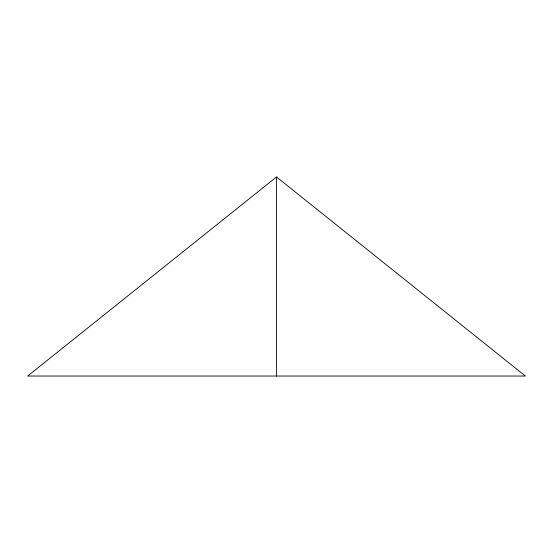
<?xml version="1.0" encoding="UTF-8"?>
<svg xmlns="http://www.w3.org/2000/svg" width="553" height="553" viewBox="0 0 553 553"><rect width="100%" height="100%" fill="white"/><g stroke="black" fill="none" stroke-linecap="round" stroke-linejoin="round"><path stroke-width="0.83" d="M276.5 176.96L27.65 376.04L525.35 376.04L276.5 176.96L276.5 376.04"/></g></svg>
